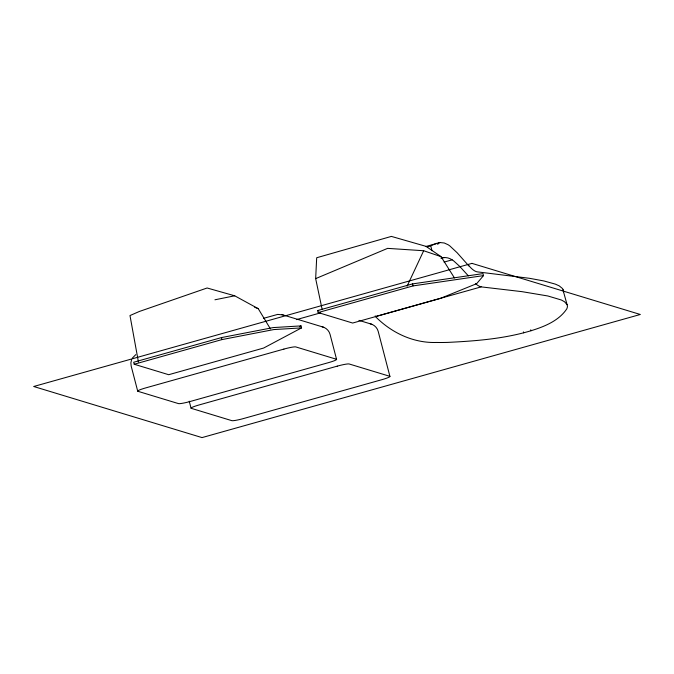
<?xml version="1.0" encoding="UTF-8"?>
<svg xmlns="http://www.w3.org/2000/svg" width="674" height="674" viewBox="0 0 674 674"><rect width="100%" height="100%" fill="white"/><g stroke="black" fill="none" stroke-linecap="round" stroke-linejoin="round"><path stroke-width="1.01" d="M322.105 309.231L315.659 278.615L316.687 257.746L391.375 236.406L426.01 246.355L441.023 256.634L454.453 277.932M131.615 359.579L130.874 362.898L131.186 366.125L137.707 391.156M407.088 286.189L423.676 250.736L441.023 256.634M132.323 358.13L135.769 354.634M483.511 275.615L476.661 283.67L440.425 298.38L352.645 323.04L318.162 312.567L317.639 310.562L412.572 283.897L482.988 273.61L483.511 275.615L413.095 285.902L318.162 312.567M299.441 326.73L301.017 325.896L301.539 327.893L263.627 348.045L168.694 374.71L134.202 364.246L133.679 362.241L221.46 337.581L273.206 327.581L301.017 325.896M315.659 278.615L387.609 248.369L423.676 250.736M437.089 243.213L431.284 245.538A1.314 1.297 -66.7 0 0 430.88 245.783M567.095 304.69L564.568 301.784L561.349 299.997L547.81 295.97L521.996 291.657L481.177 286.88L375.46 316.578C391.493 332.813 413.474 343.268 436.592 342.459A347.455 37.525 -14.6 0 0 447.983 342.384C475.903 341.027 504.101 338.803 531.011 330.749C544.23 326.663 558.628 320.959 566.674 309.046A347.455 37.525 -14.6 0 0 567.373 305.726L562.638 288.666L559.201 285.86L555.359 284.133L543.901 280.957L529.461 278.303L477.268 271.858A52.673 14.44 72.2 0 1 468.784 265.539M425.909 246.49L439.954 242.547L444.25 242.985L448.117 244.738A42.622 22.781 -9.3 0 1 449.929 246.01L457.149 252.767L468.826 265.91M427.215 246.911L430.753 245.917L432 250.703M441.057 258.353C444.697 256.743 448.926 257.729 452.136 259.827A43.936 23.48 -9.3 0 1 453.838 261.032L459.609 266.289L468.354 275.843M444.065 262.093L452.136 259.827M263.416 318.364L277.713 314.404L283.114 314.935M134.202 364.246L221.982 339.586L273.728 329.578L301.539 327.893M296.425 319.636L320.639 312.837M214.939 299.787L234.704 295.802L258.252 308.675L270.409 328.87M439.103 242.648L439.347 242.606A5.266 4.895 -32.6 0 1 439.954 242.598M442.599 257.653L443.113 257.611A11.618 6.209 -9.3 0 1 443.871 257.561M234.704 295.802L207.12 287.992L139.4 311.455L129.989 315.55L138.44 362.031M370.279 323.823C374.045 324.624 377.221 327.631 378.19 331.355L389.926 376.421M322.138 326.797C325.904 327.598 329.081 330.605 330.049 334.338L336.57 359.368M358.956 320.369L371.812 324.27M317.639 310.562L318.65 310.874M281.58 314.488L323.672 327.252M254.671 307.268L258.252 308.675M563.186 289.668L563.456 290.705A347.455 37.525 -14.6 0 1 563.472 291.775M530.767 329.813L531.011 330.749M523.395 331.886L523.639 332.821M412.572 283.897L413.095 285.902M221.46 337.581L221.982 339.586M189.234 401.199L191.062 408.208M437.375 244.148A14.752 9.158 -20.3 0 1 438.445 243.811M438.336 243.154A9.385 7.498 -22.5 0 1 439.136 242.952M481.152 286.795A52.673 14.44 72.2 0 1 475.549 283.586M375.351 316.123A52.673 3.488 75.9 0 1 375.191 315.879M441.133 257.83A18.425 9.849 -9.3 0 1 442.599 257.645M471.977 263.374L33.7 386.497L202.023 437.594L640.3 314.48L471.977 263.374M283.914 349.081L145.744 387.895A10.405 1.121 -14.6 0 0 137.9 391.291L178.458 403.6A10.405 1.121 -14.6 0 0 190.354 401.443L328.533 362.629A10.405 1.121 -14.6 0 0 336.377 359.242L295.81 346.925A10.405 1.121 -14.6 0 0 283.914 349.081M337.27 366.134L199.1 404.948A10.405 1.121 -14.6 0 0 191.256 408.334L231.814 420.652A10.405 1.121 -14.6 0 0 243.71 418.495L381.888 379.673A10.405 1.121 -14.6 0 0 389.732 376.286L349.166 363.977A10.405 1.121 -14.6 0 0 337.27 366.134"/></g></svg>
